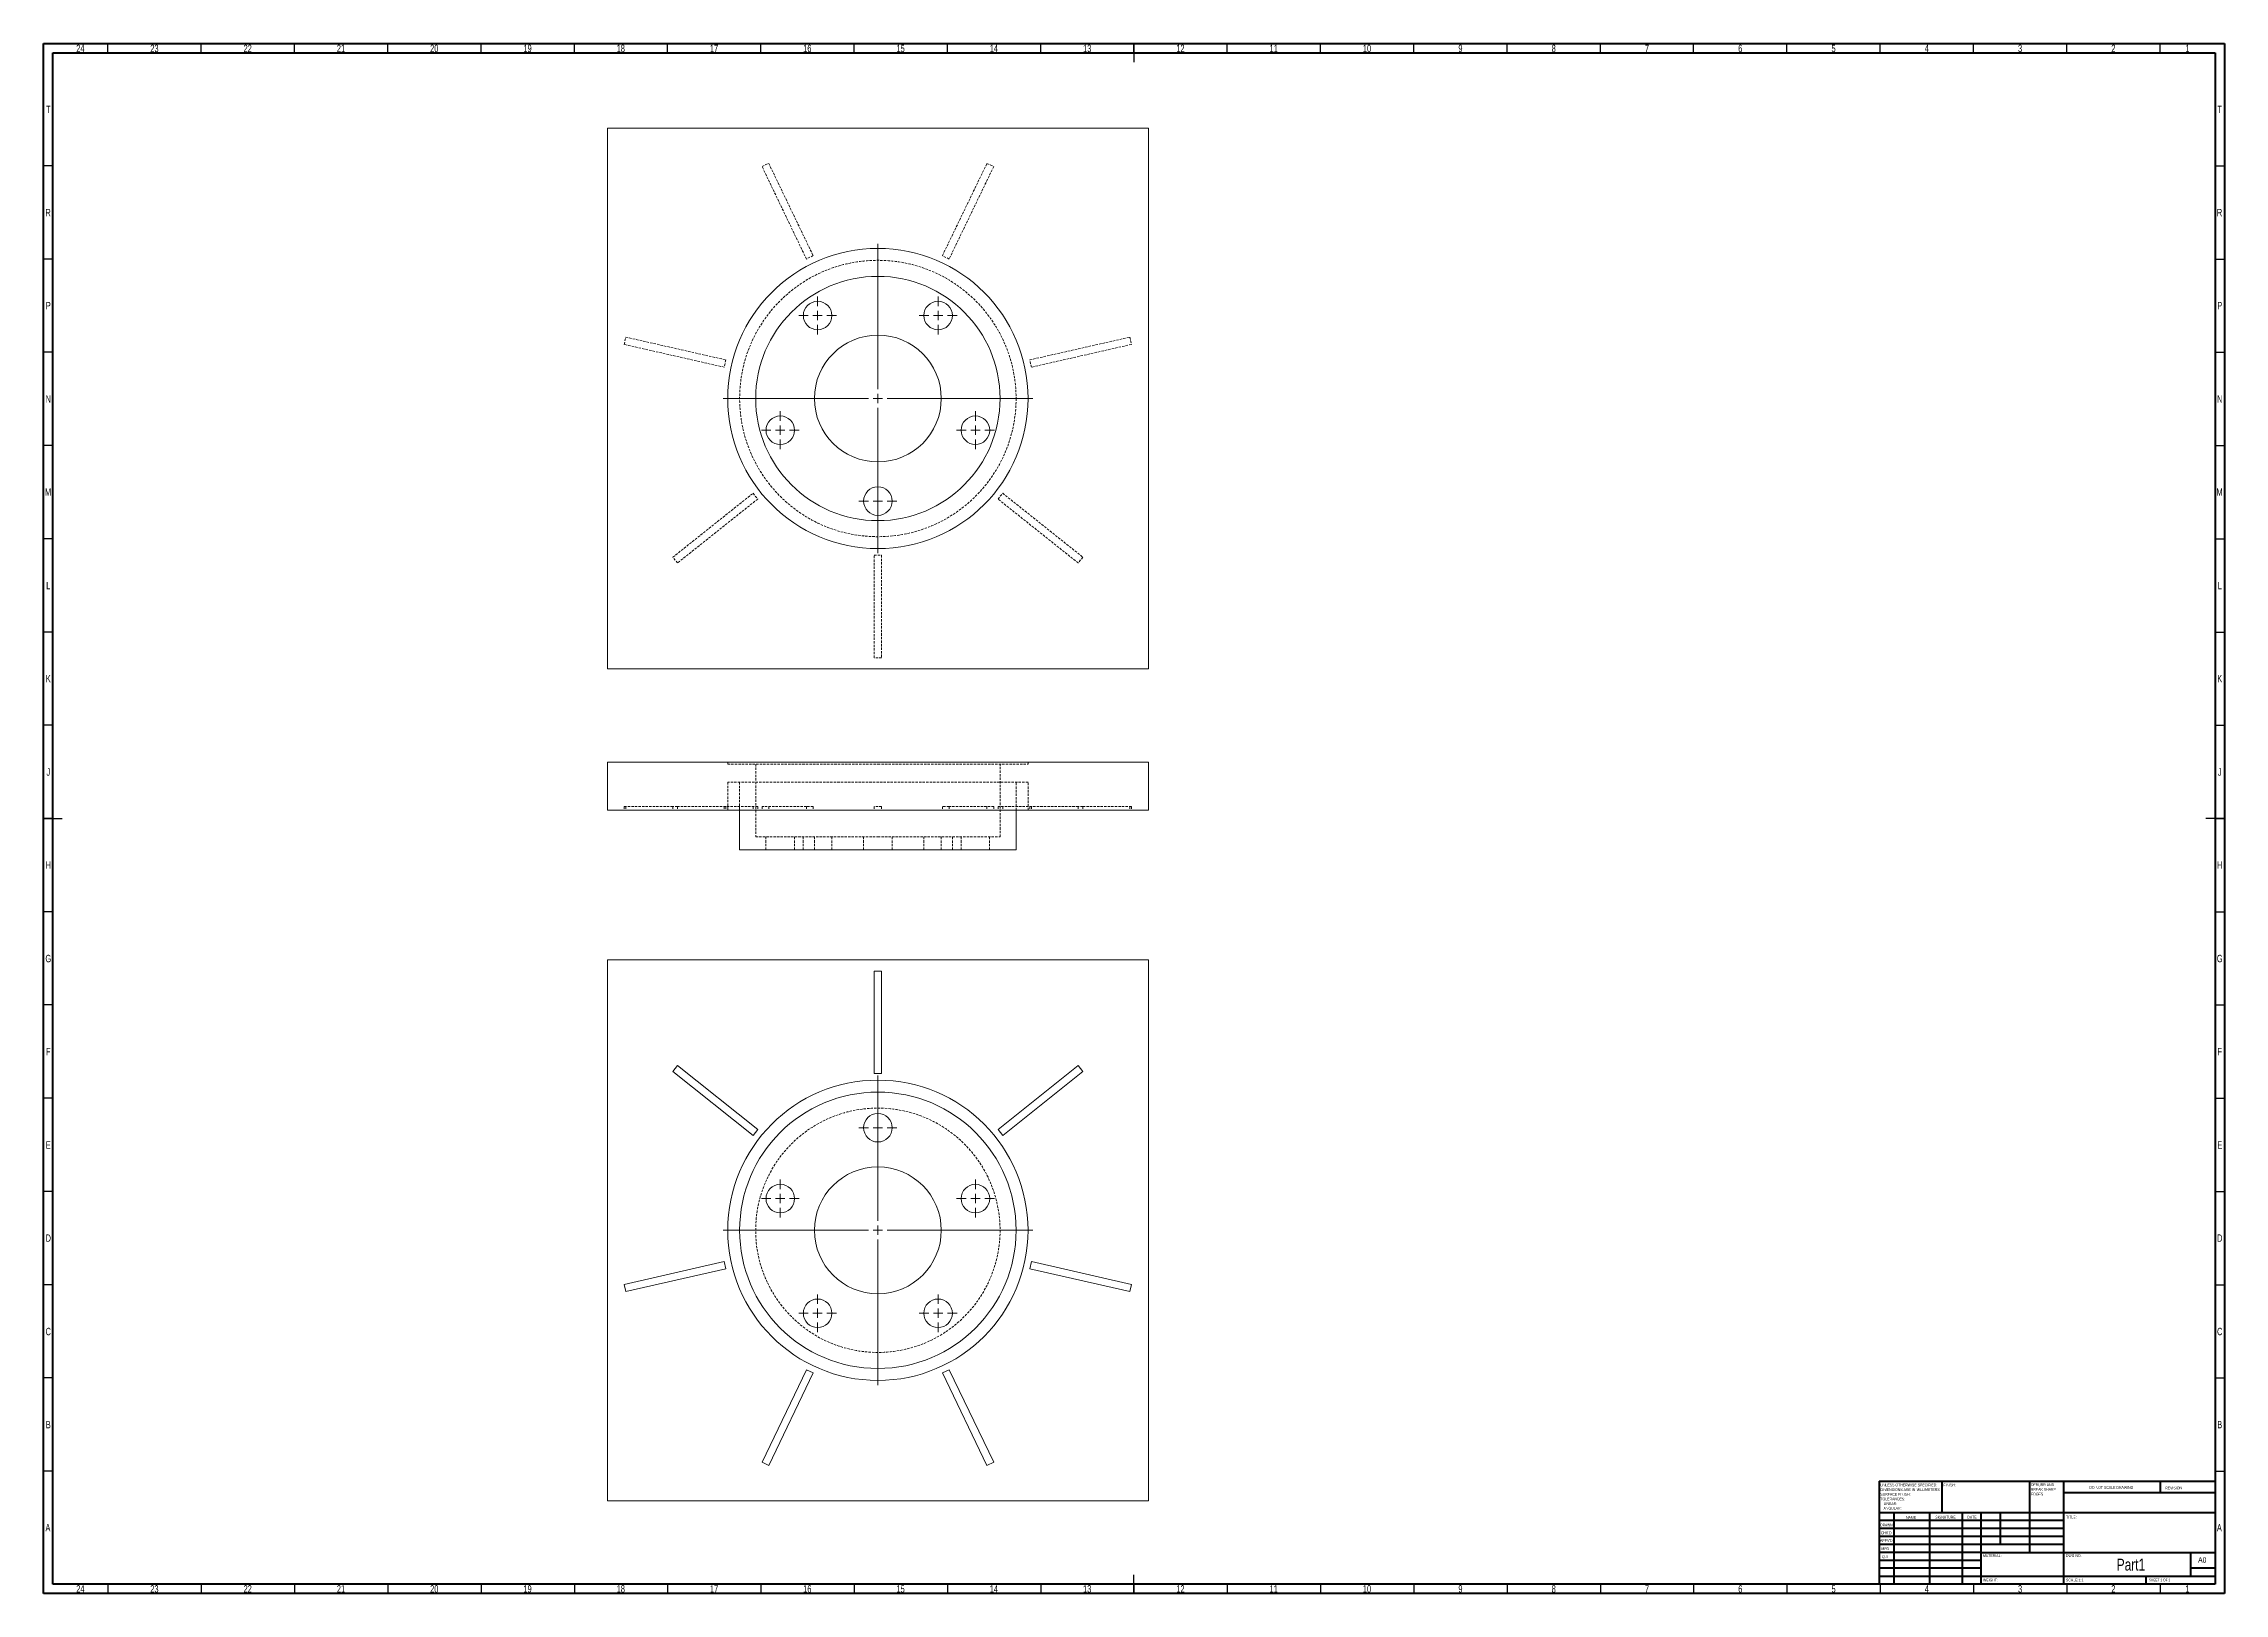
# Model space of a CAD drawing. Header units: millimetres. Extents: x 15 to 1184, y 5 to 836.
import ezdxf

# ---------------------------------------------------------------- set-up
doc = ezdxf.new("R2010")
doc.units = ezdxf.units.MM
doc.linetypes.add('HIDDEN', pattern=[1.905, 1.27, -0.635])
doc.styles.add('SLDTEXTSTYLE0', font='TXT', dxfattribs={"width": 0.75})
doc.styles.add('SLDTEXTSTYLE1', font='TXT', dxfattribs={"width": 0.686449})
doc.styles.add('SLDTEXTSTYLE2', font='TXT', dxfattribs={"width": 0.6875})

# ---------------------------------------------------------------- blocks, each defined once
blk = doc.blocks.new('SW_NOTE_0')
at = {"color": 0, "linetype": 'Continuous', "lineweight": 0, "char_height": 1.5, "attachment_point": 1, "style": 'SLDTEXTSTYLE0'}
for s, insert in [('UNLESS OTHERWISE SPECIFIED:', (0, 1.9)), ('TOLERANCES:', (0, -5.6)), ('DIMENSIONS ARE IN MILLIMETERS', (0, -0.6)), ('SURFACE FINISH:', (0, -3.1)), ('ANGULAR:', (1.7, -10.6)), ('LINEAR:', (1.7, -8.1))]:
    blk.add_mtext(s, dxfattribs=dict(at, insert=insert))
blk = doc.blocks.new('SW_NOTE_1')
at = {"color": 0, "linetype": 'Continuous', "lineweight": 0, "char_height": 1.5, "attachment_point": 1, "style": 'SLDTEXTSTYLE0'}
for s, insert in [('DEBURR AND', (0, 1.9)), ('BREAK SHARP', (0, -0.6)), ('EDGES', (0, -3.1))]:
    blk.add_mtext(s, dxfattribs=dict(at, insert=insert))
blk = doc.blocks.new('SW_CENTERMARKSYMBOL_0')
at = {"color": 0, "linetype": 'Continuous', "lineweight": 0}
for p, q in [((0, 5), (0, 83)), ((-5, 0), (-83, 0)), ((0, 0), (-2.5, 0)), ((0, 0), (0, 2.5)), ((0, 0), (0, -2.5)), ((0, 0), (2.5, 0)), ((5, 0), (83, 0)), ((0, -5), (0, -83))]:
    blk.add_line(p, q, dxfattribs=at)
blk = doc.blocks.new('SW_CENTERMARKSYMBOL_1')
at = {"color": 0, "linetype": 'Continuous', "lineweight": 0}
for p, q in [((-5, 0), (-10.15, 0)), ((0, 0), (-2.5, 0)), ((0, 5), (0, 10.15)), ((0, 0), (0, 2.5)), ((0, 0), (0, -2.5)), ((0, 0), (2.5, 0)), ((5, 0), (10.15, 0)), ((0, -5), (0, -10.15))]:
    blk.add_line(p, q, dxfattribs=at)
blk = doc.blocks.new('SW_CENTERMARKSYMBOL_2')
at = {"color": 0, "linetype": 'Continuous', "lineweight": 0}
for p, q in [((-5, 0), (-10.15, 0)), ((0, 0), (-2.5, 0)), ((0, 5), (0, 10.15)), ((0, 0), (0, 2.5)), ((0, 0), (0, -2.5)), ((0, 0), (2.5, 0)), ((5, 0), (10.15, 0)), ((0, -5), (0, -10.15))]:
    blk.add_line(p, q, dxfattribs=at)
blk = doc.blocks.new('SW_CENTERMARKSYMBOL_3')
at = {"color": 0, "linetype": 'Continuous', "lineweight": 0}
for p, q in [((-5, 0), (-10.15, 0)), ((0, 0), (-2.5, 0)), ((0, 5), (0, 10.15)), ((0, 0), (0, 2.5)), ((0, 0), (0, -2.5)), ((0, 0), (2.5, 0)), ((5, 0), (10.15, 0)), ((0, -5), (0, -10.15))]:
    blk.add_line(p, q, dxfattribs=at)
blk = doc.blocks.new('SW_CENTERMARKSYMBOL_4')
at = {"color": 0, "linetype": 'Continuous', "lineweight": 0}
for p, q in [((-5, 0), (-10.15, 0)), ((0, 0), (-2.5, 0)), ((0, 5), (0, 10.15)), ((0, 0), (0, 2.5)), ((0, 0), (0, -2.5)), ((0, 0), (2.5, 0)), ((5, 0), (10.15, 0)), ((0, -5), (0, -10.15))]:
    blk.add_line(p, q, dxfattribs=at)
blk = doc.blocks.new('SW_CENTERMARKSYMBOL_5')
at = {"color": 0, "linetype": 'Continuous', "lineweight": 0}
for p, q in [((-5, 0), (-10.15, 0)), ((0, 0), (-2.5, 0)), ((0, 5), (0, 10.15)), ((0, 0), (0, 2.5)), ((0, 0), (0, -2.5)), ((0, 0), (2.5, 0)), ((5, 0), (10.15, 0)), ((0, -5), (0, -10.15))]:
    blk.add_line(p, q, dxfattribs=at)
blk = doc.blocks.new('SW_CENTERMARKSYMBOL_6')
at = {"color": 0, "linetype": 'Continuous', "lineweight": 0}
for p, q in [((0, 5), (0, 83)), ((-5, 0), (-83, 0)), ((0, 0), (-2.5, 0)), ((0, 0), (0, 2.5)), ((0, 0), (0, -2.5)), ((0, 0), (2.5, 0)), ((5, 0), (83, 0)), ((0, -5), (0, -83))]:
    blk.add_line(p, q, dxfattribs=at)
blk = doc.blocks.new('SW_CENTERMARKSYMBOL_7')
at = {"color": 0, "linetype": 'Continuous', "lineweight": 0}
for p, q in [((-5, 0), (-10.15, 0)), ((0, 0), (-2.5, 0)), ((0, 5), (0, 10.15)), ((0, 0), (0, 2.5)), ((0, 0), (0, -2.5)), ((0, 0), (2.5, 0)), ((5, 0), (10.15, 0)), ((0, -5), (0, -10.15))]:
    blk.add_line(p, q, dxfattribs=at)
blk = doc.blocks.new('SW_CENTERMARKSYMBOL_8')
at = {"color": 0, "linetype": 'Continuous', "lineweight": 0}
for p, q in [((-5, 0), (-10.15, 0)), ((0, 0), (-2.5, 0)), ((0, 5), (0, 10.15)), ((0, 0), (0, 2.5)), ((0, 0), (0, -2.5)), ((0, 0), (2.5, 0)), ((5, 0), (10.15, 0)), ((0, -5), (0, -10.15))]:
    blk.add_line(p, q, dxfattribs=at)
blk = doc.blocks.new('SW_CENTERMARKSYMBOL_9')
at = {"color": 0, "linetype": 'Continuous', "lineweight": 0}
for p, q in [((-5, 0), (-10.15, 0)), ((0, 0), (-2.5, 0)), ((0, 5), (0, 10.15)), ((0, 0), (0, 2.5)), ((0, 0), (0, -2.5)), ((0, 0), (2.5, 0)), ((5, 0), (10.15, 0)), ((0, -5), (0, -10.15))]:
    blk.add_line(p, q, dxfattribs=at)
blk = doc.blocks.new('SW_CENTERMARKSYMBOL_10')
at = {"color": 0, "linetype": 'Continuous', "lineweight": 0}
for p, q in [((-5, 0), (-10.15, 0)), ((0, 0), (-2.5, 0)), ((0, 5), (0, 10.15)), ((0, 0), (0, 2.5)), ((0, 0), (0, -2.5)), ((0, 0), (2.5, 0)), ((5, 0), (10.15, 0)), ((0, -5), (0, -10.15))]:
    blk.add_line(p, q, dxfattribs=at)
blk = doc.blocks.new('SW_CENTERMARKSYMBOL_11')
at = {"color": 0, "linetype": 'Continuous', "lineweight": 0}
for p, q in [((-5, 0), (-10.15, 0)), ((0, 0), (-2.5, 0)), ((0, 5), (0, 10.15)), ((0, 0), (0, 2.5)), ((0, 0), (0, -2.5)), ((0, 0), (2.5, 0)), ((5, 0), (10.15, 0)), ((0, -5), (0, -10.15))]:
    blk.add_line(p, q, dxfattribs=at)

msp = doc.modelspace()

# ---------------------------------------------------------------- linework, layer by layer
at = {"color": 7, "linetype": 'Continuous', "lineweight": 60}
for p, q in [((15, 5), (15, 836)), ((15, 836), (1184, 836)), ((20, 10), (20, 831)), ((20, 831), (1179, 831)), ((1179, 831), (1179, 10)), ((1184, 836), (1184, 5)), ((1184, 5), (15, 5)), ((1179, 10), (20, 10))]:
    msp.add_line(p, q, dxfattribs=at)
at = {"color": 7, "linetype": 'Continuous', "lineweight": 30}
for p, q in [((49.5, 831), (49.5, 836)), ((99.5, 831), (99.5, 836)), ((149.5, 831), (149.5, 836)), ((199.5, 831), (199.5, 836)), ((249.5, 831), (249.5, 836)), ((299.5, 831), (299.5, 836)), ((349.5, 831), (349.5, 836)), ((399.5, 831), (399.5, 836)), ((449.5, 831), (449.5, 836)), ((499.5, 831), (499.5, 836)), ((549.5, 831), (549.5, 836)), ((599.5, 836), (599.5, 826)), ((599.5, 831), (599.5, 836)), ((649.5, 831), (649.5, 836)), ((699.5, 831), (699.5, 836)), ((749.5, 831), (749.5, 836)), ((799.5, 831), (799.5, 836)), ((849.5, 831), (849.5, 836)), ((899.5, 831), (899.5, 836)), ((949.5, 831), (949.5, 836)), ((999.5, 831), (999.5, 836)), ((1049.5, 831), (1049.5, 836)), ((1099.5, 831), (1099.5, 836)), ((1149.5, 831), (1149.5, 836)), ((20, 770.5), (15, 770.5)), ((1179, 770.5), (1184, 770.5)), ((20, 720.5), (15, 720.5)), ((1179, 720.5), (1184, 720.5)), ((20, 670.5), (15, 670.5)), ((1179, 670.5), (1184, 670.5)), ((20, 620.5), (15, 620.5)), ((1179, 620.5), (1184, 620.5)), ((20, 570.5), (15, 570.5)), ((1179, 570.5), (1184, 570.5)), ((20, 520.5), (15, 520.5)), ((1179, 520.5), (1184, 520.5)), ((20, 470.5), (15, 470.5)), ((1179, 470.5), (1184, 470.5)), ((15, 420.5), (25, 420.5)), ((20, 420.5), (15, 420.5)), ((1184, 420.5), (1174, 420.5)), ((1179, 420.5), (1184, 420.5)), ((20, 370.5), (15, 370.5)), ((1179, 370.5), (1184, 370.5)), ((20, 320.5), (15, 320.5)), ((1179, 320.5), (1184, 320.5)), ((20, 270.5), (15, 270.5)), ((1179, 270.5), (1184, 270.5)), ((20, 220.5), (15, 220.5)), ((1179, 220.5), (1184, 220.5)), ((20, 170.5), (15, 170.5)), ((1179, 170.5), (1184, 170.5)), ((20, 120.5), (15, 120.5)), ((1179, 120.5), (1184, 120.5)), ((20, 70.5), (15, 70.5)), ((1179, 70.5), (1184, 70.5)), ((599.5, 5), (599.5, 15)), ((49.5, 10), (49.5, 5)), ((99.5, 10), (99.5, 5)), ((149.5, 10), (149.5, 5)), ((199.5, 10), (199.5, 5)), ((249.5, 10), (249.5, 5)), ((299.5, 10), (299.5, 5)), ((349.5, 10), (349.5, 5)), ((399.5, 10), (399.5, 5)), ((449.5, 10), (449.5, 5)), ((499.5, 10), (499.5, 5)), ((549.5, 10), (549.5, 5)), ((599.5, 10), (599.5, 5)), ((649.5, 10), (649.5, 5)), ((699.5, 10), (699.5, 5)), ((749.5, 10), (749.5, 5)), ((799.5, 10), (799.5, 5)), ((849.5, 10), (849.5, 5)), ((899.5, 10), (899.5, 5)), ((949.5, 10), (949.5, 5)), ((999.5, 10), (999.5, 5)), ((1049.5, 10), (1049.5, 5)), ((1099.5, 10), (1099.5, 5)), ((1149.5, 10), (1149.5, 5))]:
    msp.add_line(p, q, dxfattribs=at)
at = {"color": 7, "linetype": 'Continuous', "lineweight": 15}
for p, q in [((607.2, 790.7), (317.2, 790.7)), ((317.2, 790.7), (317.2, 500.7)), ((607.2, 500.7), (607.2, 790.7)), ((317.2, 500.7), (607.2, 500.7)), ((317.2, 450.7), (607.2, 450.7)), ((317.2, 450.7), (317.2, 425)), ((607.2, 450.7), (607.2, 425)), ((607.2, 425), (317.2, 425)), ((388.1, 425), (388.1, 403.7)), ((536.3, 403.7), (536.3, 425)), ((536.3, 403.7), (388.1, 403.7)), ((607.2, 344.7), (317.2, 344.7)), ((317.2, 344.7), (317.2, 54.7)), ((607.2, 54.7), (607.2, 344.7)), ((464.2, 338.7), (460.2, 338.7)), ((460.2, 338.7), (460.2, 283.7)), ((464.2, 283.7), (464.2, 338.7)), ((354.8, 288), (352.3, 284.8)), ((352.3, 284.8), (395.3, 250.5)), ((397.8, 253.7), (354.8, 288)), ((460.2, 283.7), (464.2, 283.7)), ((569.6, 288), (526.6, 253.7)), ((529.1, 250.5), (572.1, 284.8)), ((572.1, 284.8), (569.6, 288)), ((395.3, 250.5), (397.8, 253.7)), ((526.6, 253.7), (529.1, 250.5)), ((379.8, 183), (326.2, 170.7)), ((327.1, 166.8), (380.7, 179.1)), ((380.7, 179.1), (379.8, 183)), ((544.5, 183), (543.6, 179.1)), ((543.6, 179.1), (597.3, 166.8)), ((598.1, 170.7), (544.5, 183)), ((326.2, 170.7), (327.1, 166.8)), ((597.3, 166.8), (598.1, 170.7)), ((423.9, 124.9), (400.1, 75.4)), ((403.7, 73.6), (427.5, 123.2)), ((427.5, 123.2), (423.9, 124.9)), ((500.4, 124.9), (496.8, 123.2)), ((496.8, 123.2), (520.7, 73.6)), ((524.3, 75.4), (500.4, 124.9)), ((400.1, 75.4), (403.7, 73.6)), ((520.7, 73.6), (524.3, 75.4)), ((317.2, 54.7), (607.2, 54.7))]:
    msp.add_line(p, q, dxfattribs=at)
at = {"color": 7, "linetype": 'HIDDEN', "lineweight": 0}
for p, q in [((400.1, 770.1), (403.7, 771.8)), ((403.7, 771.8), (427.5, 722.3)), ((496.8, 722.3), (520.7, 771.8)), ((520.7, 771.8), (524.3, 770.1)), ((423.9, 720.5), (400.1, 770.1)), ((524.3, 770.1), (500.4, 720.5)), ((427.5, 722.3), (423.9, 720.5)), ((500.4, 720.5), (496.8, 722.3)), ((326.2, 674.7), (327.1, 678.6)), ((327.1, 678.6), (380.7, 666.4)), ((543.6, 666.4), (597.3, 678.6)), ((597.3, 678.6), (598.1, 674.7)), ((379.8, 662.5), (326.2, 674.7)), ((380.7, 666.4), (379.8, 662.5)), ((544.5, 662.5), (543.6, 666.4)), ((598.1, 674.7), (544.5, 662.5)), ((352.3, 560.6), (395.3, 594.9)), ((397.8, 591.8), (354.8, 557.5)), ((395.3, 594.9), (397.8, 591.8)), ((526.6, 591.8), (529.1, 594.9)), ((569.6, 557.5), (526.6, 591.8)), ((529.1, 594.9), (572.1, 560.6)), ((460.2, 561.7), (464.2, 561.7)), ((460.2, 506.7), (460.2, 561.7)), ((464.2, 561.7), (464.2, 506.7)), ((354.8, 557.5), (352.3, 560.6)), ((572.1, 560.6), (569.6, 557.5)), ((464.2, 506.7), (460.2, 506.7)), ((381.7, 450.7), (381.7, 449.7)), ((381.7, 449.7), (462.2, 449.7)), ((396.7, 449.7), (396.7, 410.7)), ((462.2, 449.7), (542.7, 449.7)), ((527.7, 410.7), (527.7, 449.7)), ((542.7, 449.7), (542.7, 450.7)), ((542.7, 440), (381.7, 440)), ((381.7, 440), (381.7, 425)), ((388.1, 440), (388.1, 425)), ((536.3, 425), (536.3, 440)), ((542.7, 425), (542.7, 440)), ((352.3, 427), (326.2, 427)), ((326.2, 427), (326.2, 425)), ((327.1, 427), (327.1, 425)), ((354.8, 427), (352.3, 427)), ((352.3, 427), (352.3, 425)), ((397.8, 427), (354.8, 427)), ((354.8, 427), (354.8, 425)), ((379.8, 427), (379.8, 425)), ((380.7, 427), (380.7, 425)), ((395.3, 427), (395.3, 425)), ((397.8, 427), (397.8, 425)), ((423.9, 427), (400.1, 427)), ((400.1, 427), (400.1, 425)), ((403.7, 427), (403.7, 425)), ((427.5, 427), (423.9, 427)), ((423.9, 427), (423.9, 425)), ((427.5, 427), (427.5, 425)), ((460.2, 427), (460.2, 425)), ((464.2, 427), (460.2, 427)), ((464.2, 427), (464.2, 425)), ((500.4, 427), (496.8, 427)), ((496.8, 427), (496.8, 425)), ((500.4, 427), (500.4, 425)), ((524.3, 427), (500.4, 427)), ((520.7, 427), (520.7, 425)), ((524.3, 427), (524.3, 425)), ((569.6, 427), (526.6, 427)), ((526.6, 427), (526.6, 425)), ((529.1, 427), (529.1, 425)), ((543.6, 427), (543.6, 425)), ((544.5, 427), (544.5, 425)), ((569.6, 427), (569.6, 425)), ((572.1, 427), (569.6, 427)), ((572.1, 427), (572.1, 425)), ((598.1, 427), (572.1, 427)), ((597.3, 427), (597.3, 425)), ((598.1, 427), (598.1, 425)), ((396.7, 410.7), (462.2, 410.7)), ((402.2, 410.7), (402.2, 403.7)), ((417.5, 403.7), (417.5, 410.7)), ((422.2, 410.7), (422.2, 403.7)), ((428.2, 410.7), (428.2, 403.7)), ((437.5, 403.7), (437.5, 410.7)), ((454.5, 410.7), (454.5, 403.7)), ((462.2, 410.7), (527.7, 410.7)), ((469.8, 403.7), (469.8, 410.7)), ((486.9, 410.7), (486.9, 403.7)), ((496.2, 403.7), (496.2, 410.7)), ((502.2, 403.7), (502.2, 410.7)), ((506.8, 410.7), (506.8, 403.7)), ((522.1, 403.7), (522.1, 410.7))]:
    msp.add_line(p, q, dxfattribs=at)
at = {"color": 7, "linetype": 'Continuous', "lineweight": 40}
for p, q in [((999, 65.2), (1179, 65.2)), ((999, 65.2), (999, 10)), ((1032.8, 48.2), (1032.8, 65.2)), ((1079.6, 65.2), (1079.6, 27)), ((1097.8, 65.2), (1097.8, 10)), ((1179, 58.9), (1097.8, 58.9)), ((1149.8, 58.9), (1149.8, 65.2)), ((1179, 48.2), (999, 48.2)), ((1006.8, 48.2), (1006.8, 10)), ((1026, 48.2), (1026, 10)), ((1043.4, 48.2), (1043.4, 10)), ((1053.6, 10), (1053.6, 48.2)), ((1064, 31.2), (1064, 48.2)), ((1097.8, 44), (999, 44)), ((1097.8, 39.8), (999, 39.8)), ((1097.8, 35.5), (999, 35.5)), ((1097.8, 31.2), (999, 31.2)), ((1053.6, 27), (999, 27)), ((1053.6, 27), (1179, 27)), ((1166, 14.2), (1166, 27)), ((1053.6, 22.7), (999, 22.7)), ((1053.6, 18.5), (999, 18.5)), ((999, 14.2), (1179, 14.2)), ((1142, 10), (1142, 14.2)), ((1179, 18.5), (1166, 18.5))]:
    msp.add_line(p, q, dxfattribs=at)
at = {"color": 7, "linetype": 'Continuous', "lineweight": 15}
for centre, radius in [((462.2, 645.7), 80.5), ((462.2, 645.7), 65.5), ((429.9, 690.2), 7.65), ((494.5, 690.2), 7.65), ((462.2, 645.7), 34), ((409.9, 628.7), 7.65), ((514.5, 628.7), 7.65), ((462.2, 590.7), 7.65), ((462.2, 199.7), 80.5), ((462.2, 199.7), 74.1), ((462.2, 254.7), 7.65), ((409.9, 216.7), 7.65), ((462.2, 199.7), 34), ((514.5, 216.7), 7.65), ((429.9, 155.2), 7.65), ((494.5, 155.2), 7.65)]:
    msp.add_circle(centre, radius, dxfattribs=at)
at = {"color": 7, "linetype": 'HIDDEN', "lineweight": 0}
for centre, radius in [((462.2, 645.7), 74.1), ((462.2, 199.7), 65.5)]:
    msp.add_circle(centre, radius, dxfattribs=at)

# ---------------------------------------------------------------- block references
at = {"color": 7, "linetype": 'Continuous', "lineweight": 0}
for name, p in [('SW_CENTERMARKSYMBOL_6', (462.2, 645.7)), ('SW_CENTERMARKSYMBOL_9', (429.9, 690.2)), ('SW_CENTERMARKSYMBOL_10', (494.5, 690.2)), ('SW_CENTERMARKSYMBOL_8', (409.9, 628.7)), ('SW_CENTERMARKSYMBOL_11', (514.5, 628.7)), ('SW_CENTERMARKSYMBOL_7', (462.2, 590.7)), ('SW_CENTERMARKSYMBOL_0', (462.2, 199.7)), ('SW_CENTERMARKSYMBOL_1', (462.2, 254.7)), ('SW_CENTERMARKSYMBOL_2', (409.9, 216.7)), ('SW_CENTERMARKSYMBOL_5', (514.5, 216.7)), ('SW_CENTERMARKSYMBOL_3', (429.9, 155.2)), ('SW_CENTERMARKSYMBOL_4', (494.5, 155.2)), ('SW_NOTE_0', (999.6, 62)), ('SW_NOTE_1', (1080.3, 62.1))]:
    msp.add_blockref(name, p, dxfattribs=at)

# ---------------------------------------------------------------- texts
for s, insert, char_height, attachment_point, style in [('24', (34.7, 835.4), 3.97, 2, 'SLDTEXTSTYLE0'), ('23', (74.4, 835.4), 3.97, 2, 'SLDTEXTSTYLE0'), ('22', (124.4, 835.4), 3.97, 2, 'SLDTEXTSTYLE0'), ('21', (174.4, 835.4), 3.97, 2, 'SLDTEXTSTYLE0'), ('20', (224.4, 835.4), 3.97, 2, 'SLDTEXTSTYLE0'), ('19', (274.4, 835.4), 3.97, 2, 'SLDTEXTSTYLE0'), ('18', (324.4, 835.4), 3.97, 2, 'SLDTEXTSTYLE0'), ('17', (374.4, 835.4), 3.97, 2, 'SLDTEXTSTYLE0'), ('16', (424.4, 835.4), 3.97, 2, 'SLDTEXTSTYLE0'), ('15', (474.4, 835.4), 3.97, 2, 'SLDTEXTSTYLE0'), ('14', (524.4, 835.4), 3.97, 2, 'SLDTEXTSTYLE0'), ('13', (574.4, 835.4), 3.97, 2, 'SLDTEXTSTYLE0'), ('12', (624.4, 835.4), 3.97, 2, 'SLDTEXTSTYLE0'), ('11', (674.4, 835.4), 3.97, 2, 'SLDTEXTSTYLE0'), ('10', (724.4, 835.4), 3.97, 2, 'SLDTEXTSTYLE0'), ('9', (774.5, 835.4), 3.97, 2, 'SLDTEXTSTYLE0'), ('8', (824.5, 835.4), 3.97, 2, 'SLDTEXTSTYLE0'), ('7', (874.5, 835.4), 3.97, 2, 'SLDTEXTSTYLE0'), ('6', (924.5, 835.4), 3.97, 2, 'SLDTEXTSTYLE0'), ('5', (974.5, 835.4), 3.97, 2, 'SLDTEXTSTYLE0'), ('4', (1024.5, 835.4), 3.97, 2, 'SLDTEXTSTYLE0'), ('3', (1074.5, 835.4), 3.97, 2, 'SLDTEXTSTYLE0'), ('2', (1124.5, 835.4), 3.97, 2, 'SLDTEXTSTYLE0'), ('1', (1164.2, 835.4), 3.97, 2, 'SLDTEXTSTYLE0'), ('T', (17.5, 802.7), 3.97, 2, 'SLDTEXTSTYLE0'), ('T', (1181.5, 802.7), 3.97, 2, 'SLDTEXTSTYLE0'), ('R', (17.4, 747.4), 3.97, 2, 'SLDTEXTSTYLE0'), ('R', (1181.4, 747.4), 3.97, 2, 'SLDTEXTSTYLE0'), ('P', (17.5, 697.5), 3.97, 2, 'SLDTEXTSTYLE0'), ('P', (1181.5, 697.5), 3.97, 2, 'SLDTEXTSTYLE0'), ('N', (17.5, 647.4), 3.97, 2, 'SLDTEXTSTYLE0'), ('N', (1181.5, 647.4), 3.97, 2, 'SLDTEXTSTYLE0'), ('M', (17.4, 597.5), 3.97, 2, 'SLDTEXTSTYLE0'), ('M', (1181.4, 597.5), 3.97, 2, 'SLDTEXTSTYLE0'), ('L', (17.5, 547.4), 3.97, 2, 'SLDTEXTSTYLE0'), ('L', (1181.5, 547.4), 3.97, 2, 'SLDTEXTSTYLE0'), ('K', (17.5, 497.5), 3.97, 2, 'SLDTEXTSTYLE0'), ('K', (1181.5, 497.5), 3.97, 2, 'SLDTEXTSTYLE0'), ('J', (17.5, 447.4), 3.97, 2, 'SLDTEXTSTYLE0'), ('J', (1181.5, 447.4), 3.97, 2, 'SLDTEXTSTYLE0'), ('H', (17.5, 397.5), 3.97, 2, 'SLDTEXTSTYLE0'), ('H', (1181.5, 397.5), 3.97, 2, 'SLDTEXTSTYLE0'), ('G', (17.5, 347.4), 3.97, 2, 'SLDTEXTSTYLE0'), ('G', (1181.5, 347.4), 3.97, 2, 'SLDTEXTSTYLE0'), ('F', (17.5, 297.5), 3.97, 2, 'SLDTEXTSTYLE0'), ('F', (1181.5, 297.5), 3.97, 2, 'SLDTEXTSTYLE0'), ('E', (17.5, 247.4), 3.97, 2, 'SLDTEXTSTYLE0'), ('E', (1181.5, 247.4), 3.97, 2, 'SLDTEXTSTYLE0'), ('D', (17.5, 197.5), 3.97, 2, 'SLDTEXTSTYLE0'), ('D', (1181.5, 197.5), 3.97, 2, 'SLDTEXTSTYLE0'), ('C', (17.5, 147.4), 3.97, 2, 'SLDTEXTSTYLE0'), ('C', (1181.5, 147.4), 3.97, 2, 'SLDTEXTSTYLE0'), ('B', (17.5, 97.5), 3.97, 2, 'SLDTEXTSTYLE0'), ('B', (1181.5, 97.5), 3.97, 2, 'SLDTEXTSTYLE0'), ('FINISH:', (1033.4, 63.9), 1.5, 1, 'SLDTEXTSTYLE0'), ('DO NOT SCALE DRAWING', (1111.6, 62.5), 1.5, 1, 'SLDTEXTSTYLE0'), ('REVISION', (1152.3, 62.3), 1.5, 1, 'SLDTEXTSTYLE0'), ('A', (17.3, 42.2), 3.97, 2, 'SLDTEXTSTYLE0'), ('DRAWN', (999.6, 42.4), 1.5, 1, 'SLDTEXTSTYLE1'), ("CHK'D", (999.9, 38.2), 1.5, 1, 'SLDTEXTSTYLE0'), ('NAME', (1013.3, 46.5), 1.5, 1, 'SLDTEXTSTYLE0'), ('SIGNATURE', (1029, 46.6), 1.5, 1, 'SLDTEXTSTYLE0'), ('DATE', (1046.2, 46.6), 1.5, 1, 'SLDTEXTSTYLE0'), ('TITLE:', (1099.1, 46.6), 1.5, 1, 'SLDTEXTSTYLE0'), ('A', (1181.3, 42.2), 3.97, 2, 'SLDTEXTSTYLE0'), ("APPV'D", (999.4, 34.1), 1.5, 1, 'SLDTEXTSTYLE0'), ('MFG', (1000.1, 29.7), 1.5, 1, 'SLDTEXTSTYLE0'), ('Q.A', (1000.5, 25.5), 1.5, 1, 'SLDTEXTSTYLE0'), ('MATERIAL:', (1054.6, 26), 1.5, 1, 'SLDTEXTSTYLE0'), ('DWG NO.', (1099, 26), 1.5, 1, 'SLDTEXTSTYLE0'), ('Part1', (1133.9, 23.6), 6.35, 2, 'SLDTEXTSTYLE0'), ('A0', (1169.9, 24.4), 2.91, 1, 'SLDTEXTSTYLE0'), ('WEIGHT:', (1054.6, 12.9), 1.5, 1, 'SLDTEXTSTYLE0'), ('SCALE:1:1', (1099.1, 12.9), 1.5, 1, 'SLDTEXTSTYLE0'), ('SHEET 1 OF 1', (1143.5, 12.9), 1.5, 1, 'SLDTEXTSTYLE2'), ('24', (34.7, 9.4), 3.97, 2, 'SLDTEXTSTYLE0'), ('23', (74.4, 9.4), 3.97, 2, 'SLDTEXTSTYLE0'), ('22', (124.4, 9.4), 3.97, 2, 'SLDTEXTSTYLE0'), ('21', (174.4, 9.4), 3.97, 2, 'SLDTEXTSTYLE0'), ('20', (224.4, 9.4), 3.97, 2, 'SLDTEXTSTYLE0'), ('19', (274.4, 9.4), 3.97, 2, 'SLDTEXTSTYLE0'), ('18', (324.4, 9.4), 3.97, 2, 'SLDTEXTSTYLE0'), ('17', (374.4, 9.4), 3.97, 2, 'SLDTEXTSTYLE0'), ('16', (424.4, 9.4), 3.97, 2, 'SLDTEXTSTYLE0'), ('15', (474.4, 9.4), 3.97, 2, 'SLDTEXTSTYLE0'), ('14', (524.4, 9.4), 3.97, 2, 'SLDTEXTSTYLE0'), ('13', (574.4, 9.4), 3.97, 2, 'SLDTEXTSTYLE0'), ('12', (624.4, 9.4), 3.97, 2, 'SLDTEXTSTYLE0'), ('11', (674.4, 9.4), 3.97, 2, 'SLDTEXTSTYLE0'), ('10', (724.4, 9.4), 3.97, 2, 'SLDTEXTSTYLE0'), ('9', (774.5, 9.4), 3.97, 2, 'SLDTEXTSTYLE0'), ('8', (824.5, 9.4), 3.97, 2, 'SLDTEXTSTYLE0'), ('7', (874.5, 9.4), 3.97, 2, 'SLDTEXTSTYLE0'), ('6', (924.5, 9.4), 3.97, 2, 'SLDTEXTSTYLE0'), ('5', (974.5, 9.4), 3.97, 2, 'SLDTEXTSTYLE0'), ('4', (1024.5, 9.4), 3.97, 2, 'SLDTEXTSTYLE0'), ('3', (1074.5, 9.4), 3.97, 2, 'SLDTEXTSTYLE0'), ('2', (1124.5, 9.4), 3.97, 2, 'SLDTEXTSTYLE0'), ('1', (1164.2, 9.4), 3.97, 2, 'SLDTEXTSTYLE0')]:
    msp.add_mtext(s, dxfattribs=dict(at, insert=insert, char_height=char_height, attachment_point=attachment_point, style=style))

doc.saveas('drawing.dxf')
